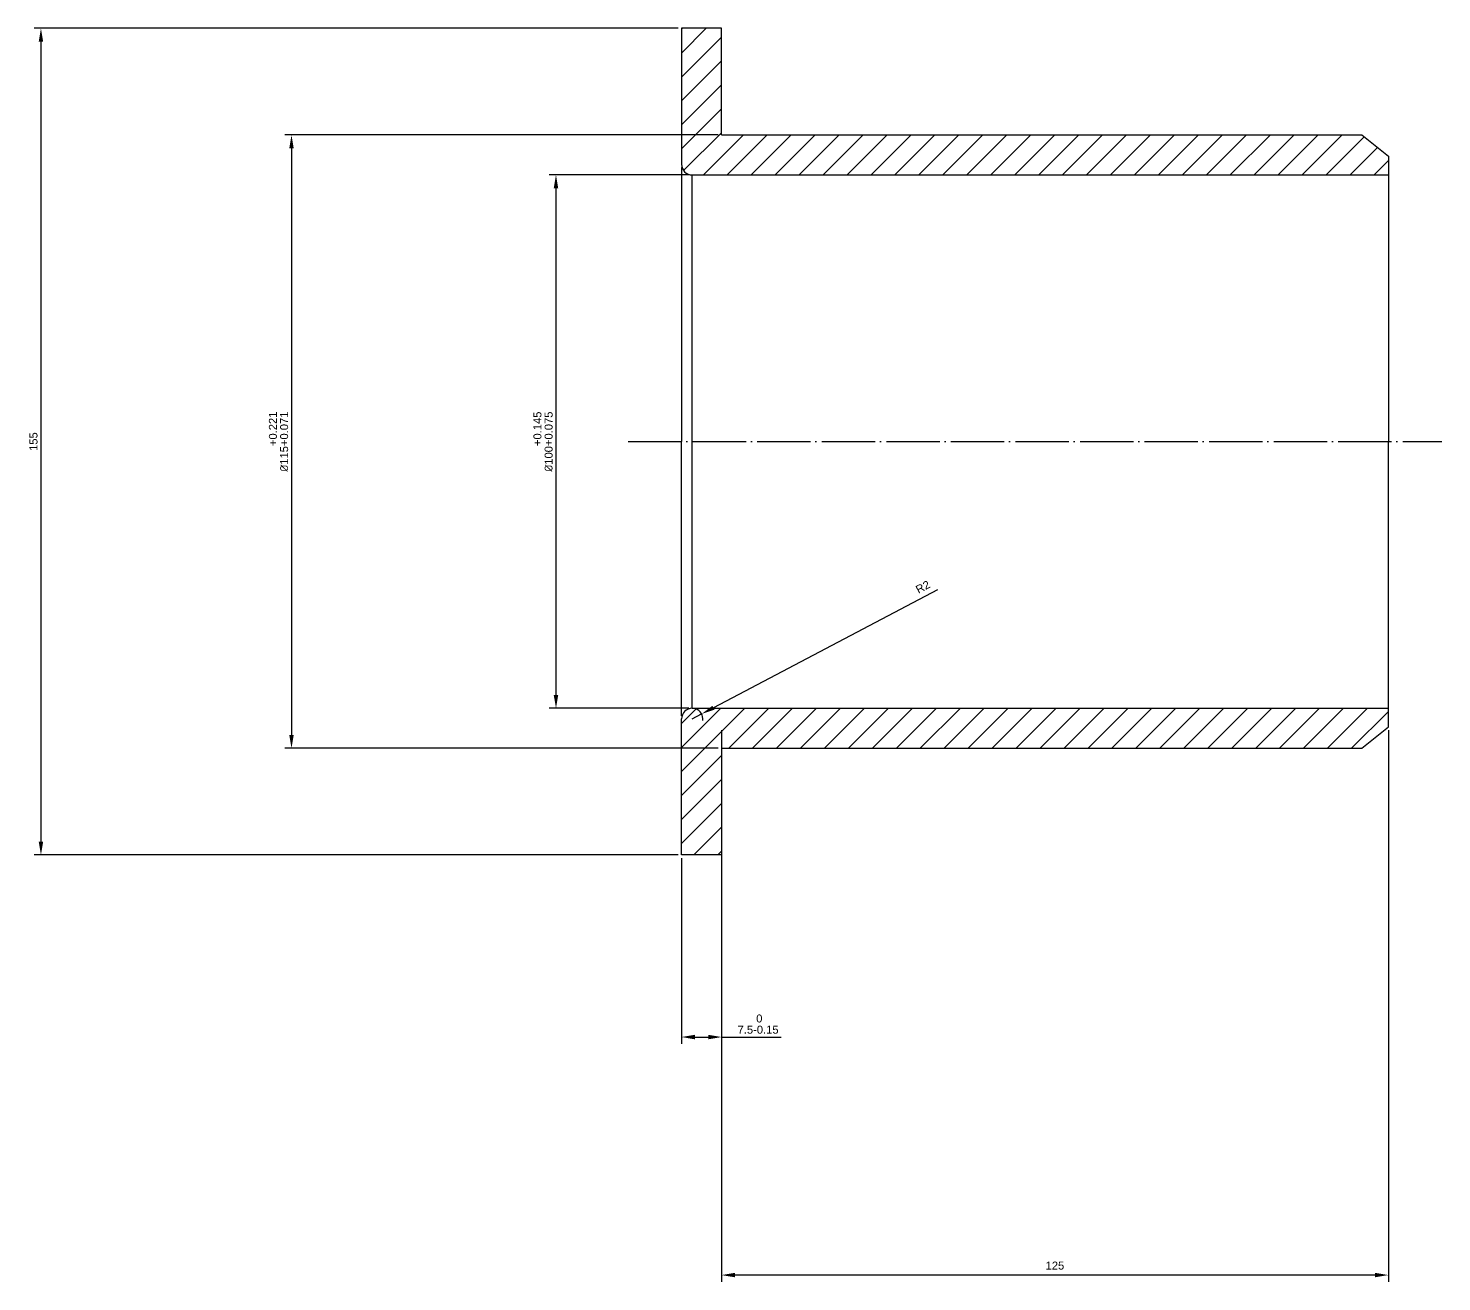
# Model space of a CAD drawing. Header units: millimetres. Extents: x -1183 to 2432, y -404 to 1213.
# Drawn here: x 1321.2 to 1586.1, y 606.7 to 841.7 of the extents above; entities that cross this region are included whole.
import ezdxf

# ---------------------------------------------------------------- set-up
doc = ezdxf.new("R2010")
doc.units = ezdxf.units.MM
doc.linetypes.add('c10', pattern=[12, 10, -1, 0, -1])
for name, color, linetype in [('中心線', 1, 'c10'), ('標註線', 3, 'Continuous'), ('系實現', 4, 'Continuous')]:
    doc.layers.add(name, color=color, linetype=linetype)
doc.styles.add('可註解', font='arial.ttf')
doc.dimstyles.new('ISO-25', dxfattribs={"dimtxt": 1.5, "dimasz": 2.5, "dimexe": 1.25, "dimexo": 0.625, "dimgap": 1, "dimtad": 1, "dimdec": 3, "dimdsep": 46, "dimtxsty": '可註解', "dimcen": 2.5, "dimclrd": 3, "dimclre": 3, "dimclrt": 3, "dimadec": 1, "dimazin": 0, "dimtfac": 1, "dimtdec": 3, "dimtmove": 0, "dimatfit": 3, "dimfxl": 1, "dimtfill": 1, "dimtfillclr": 256, "dimarcsym": 0})

# ---------------------------------------------------------------- blocks, each defined once
blk = doc.blocks.new('*D39')
at = {"layer": '標註線', "color": 3, "lineweight": -2, "transparency": 16777216}
for p, q in [((1445.01, 814.24), (1418.85, 814.24)), ((1420.1, 811.74), (1420.1, 716.74)), ((1445.01, 714.24), (1418.85, 714.24))]:
    blk.add_line(p, q, dxfattribs=at)
at = {"layer": '標註線', "color": 3, "transparency": 16777216}
for points in [[(1419.68, 811.74), (1420.52, 811.74), (1420.1, 814.24)], [(1419.68, 716.74), (1420.52, 716.74), (1420.1, 714.24)]]:
    blk.add_solid(points, dxfattribs=at)
at = {"layer": '標註線', "color": 3, "transparency": 16777216, "insert": (1417.68, 764.24), "char_height": 1.5, "attachment_point": 5, "rotation": 90, "style": '可註解', "bg_fill": 3, "box_fill_scale": 1.1, "bg_fill_color": 256, "bg_fill_true_color": 13158600, "bg_fill_transparency": 0}
blk.add_mtext('{\\fISOCPEUR|b0|i0|c136|p34;%%C}100\\S+0.145^ +0.075;', dxfattribs=at)
blk = doc.blocks.new('*D40')
at = {"layer": '標註線', "color": 3, "lineweight": -2, "transparency": 16777216}
for p, q in [((1450.51, 821.74), (1369.27, 821.74)), ((1370.52, 819.24), (1370.52, 709.24)), ((1450.51, 706.74), (1369.27, 706.74))]:
    blk.add_line(p, q, dxfattribs=at)
at = {"layer": '標註線', "color": 3, "transparency": 16777216}
for points in [[(1370.11, 819.24), (1370.94, 819.24), (1370.52, 821.74)], [(1370.11, 709.24), (1370.94, 709.24), (1370.52, 706.74)]]:
    blk.add_solid(points, dxfattribs=at)
at = {"layer": '標註線', "color": 3, "transparency": 16777216, "insert": (1368.1, 764.24), "char_height": 1.5, "attachment_point": 5, "rotation": 90, "style": '可註解', "bg_fill": 3, "box_fill_scale": 1.1, "bg_fill_color": 256, "bg_fill_true_color": 13158600, "bg_fill_transparency": 0}
blk.add_mtext('{\\fISOCPEUR|b0|i0|c136|p34;%%C}115\\S+0.221^ +0.071;', dxfattribs=at)
blk = doc.blocks.new('*D41')
at = {"layer": '標註線', "color": 3, "lineweight": -2, "transparency": 16777216}
for p, q in [((1443.01, 841.74), (1322.31, 841.74)), ((1323.56, 839.24), (1323.56, 689.24)), ((1443.01, 686.74), (1322.31, 686.74))]:
    blk.add_line(p, q, dxfattribs=at)
at = {"layer": '標註線', "color": 3, "transparency": 16777216}
for points in [[(1323.14, 839.24), (1323.97, 839.24), (1323.56, 841.74)], [(1323.14, 689.24), (1323.97, 689.24), (1323.56, 686.74)]]:
    blk.add_solid(points, dxfattribs=at)
at = {"layer": '標註線', "color": 3, "transparency": 16777216, "insert": (1322.17, 764.24), "char_height": 1.5, "attachment_point": 5, "rotation": 90, "style": '可註解', "bg_fill": 3, "box_fill_scale": 1.1, "bg_fill_color": 256, "bg_fill_true_color": 13158600, "bg_fill_transparency": 0}
blk.add_mtext('155', dxfattribs=at)
blk = doc.blocks.new('*D42')
at = {"layer": '標註線', "color": 3, "lineweight": -2, "transparency": 16777216}
for p, q in [((1443.63, 686.12), (1443.63, 651.35)), ((1451.13, 686.12), (1451.13, 651.35)), ((1446.13, 652.6), (1448.63, 652.6)), ((1451.13, 652.6), (1462.32, 652.6))]:
    blk.add_line(p, q, dxfattribs=at)
at = {"layer": '標註線', "color": 3, "transparency": 16777216}
for points in [[(1446.13, 653.02), (1446.13, 652.18), (1443.63, 652.6)], [(1448.63, 653.02), (1448.63, 652.18), (1451.13, 652.6)]]:
    blk.add_solid(points, dxfattribs=at)
at = {"layer": '標註線', "color": 3, "transparency": 16777216, "insert": (1457.98, 655.02), "char_height": 1.5, "attachment_point": 5, "style": '可註解', "bg_fill": 3, "box_fill_scale": 1.1, "bg_fill_color": 256, "bg_fill_true_color": 13158600, "bg_fill_transparency": 0}
blk.add_mtext('7.5\\S 0^ -0.15;', dxfattribs=at)
blk = doc.blocks.new('*D43')
at = {"layer": '標註線', "color": 3, "lineweight": -2, "transparency": 16777216}
for p, q in [((1451.13, 710.12), (1451.13, 606.72)), ((1576.13, 710.12), (1576.13, 606.72)), ((1573.63, 607.97), (1453.63, 607.97))]:
    blk.add_line(p, q, dxfattribs=at)
at = {"layer": '標註線', "color": 3, "transparency": 16777216}
for points in [[(1453.63, 608.39), (1453.63, 607.56), (1451.13, 607.97)], [(1573.63, 608.39), (1573.63, 607.56), (1576.13, 607.97)]]:
    blk.add_solid(points, dxfattribs=at)
at = {"layer": '標註線', "color": 3, "transparency": 16777216, "insert": (1513.63, 609.74), "char_height": 1.5, "attachment_point": 5, "style": '可註解', "bg_fill": 3, "box_fill_scale": 1.1, "bg_fill_color": 256, "bg_fill_true_color": 13158600, "bg_fill_transparency": 0}
blk.add_mtext('125', dxfattribs=at)
blk = doc.blocks.new('*D44')
at = {"layer": '標註線', "color": 3, "lineweight": -2, "transparency": 16777216}
for p, q in [((1491.64, 736.48), (1449.62, 714.34)), ((1445.63, 712.24), (1447.4, 713.18))]:
    blk.add_line(p, q, dxfattribs=at)
blk.add_arc((1445.63, 712.24), 2, 351.9685, 72.0951, dxfattribs=at)
at = {"layer": '標註線', "color": 3, "transparency": 16777216}
blk.add_solid([(1449.42, 714.71), (1449.81, 713.97), (1447.4, 713.18)], dxfattribs=at)
at = {"layer": '標註線', "color": 3, "transparency": 16777216, "insert": (1488.87, 737), "char_height": 1.5, "attachment_point": 5, "rotation": 27.7784, "style": '可註解', "bg_fill": 3, "box_fill_scale": 1.1, "bg_fill_color": 256, "bg_fill_true_color": 13158600, "bg_fill_transparency": 0}
blk.add_mtext('R2', dxfattribs=at)

msp = doc.modelspace()

# ---------------------------------------------------------------- hatches: boundary and pattern name
at = {"layer": '系實現'}
h = msp.add_hatch(dxfattribs=at)
h.set_pattern_fill('ANSI31', color=4)
h.set_pattern_definition([(45, (1292.746, 573.9532), (-2.245064, 2.245064), [])])
h.paths.add_polyline_path([(1443.6338, 816.2431, 0.41421356), (1445.6338, 814.2431), (1576.1338, 814.2431), (1576.1338, 817.7431), (1571.1338, 821.7431), (1451.1338, 821.7431), (1451.1338, 841.7431), (1443.6338, 841.7431)])
h.paths.add_polyline_path([(1445.6338, 714.2431, 0.41421356), (1443.6338, 712.2431), (1443.6338, 686.7431), (1451.1338, 686.7431), (1451.1338, 706.7431), (1571.1338, 706.7431), (1576.1338, 710.7431), (1576.1338, 714.2431)])

# ---------------------------------------------------------------- linework, layer by layer
at = {"linetype": 'ByBlock'}
for p, q in [((1443.6338, 841.7431), (1443.6338, 816.2431)), ((1451.1338, 841.7431), (1443.6338, 841.7431)), ((1451.1338, 821.7431), (1451.1338, 841.7431)), ((1451.1338, 821.7431), (1571.1338, 821.7431)), ((1571.1338, 821.7431), (1576.1338, 817.7431)), ((1576.1338, 817.7431), (1576.1338, 764.2431)), ((1443.6338, 815.6616), (1443.6338, 764.2431)), ((1445.6338, 814.2431), (1576.1338, 814.2431)), ((1445.6338, 714.2431), (1445.6338, 814.2431)), ((1443.6338, 712.8246), (1443.6338, 764.2431)), ((1576.1338, 710.7431), (1576.1338, 764.2431)), ((1445.6338, 714.2431), (1576.1338, 714.2431)), ((1443.6338, 686.7431), (1443.6338, 712.2431)), ((1571.1338, 706.7431), (1576.1338, 710.7431)), ((1451.1338, 706.7431), (1451.1338, 686.7431)), ((1451.1338, 706.7431), (1571.1338, 706.7431)), ((1451.1338, 686.7431), (1443.6338, 686.7431))]:
    msp.add_line(p, q, dxfattribs=at)
for centre, start, end in [((1445.6338, 816.2431), 180, 270), ((1445.6338, 712.2431), 90, 180)]:
    msp.add_arc(centre, 2, start, end, dxfattribs=at)
at = {"layer": '中心線'}
msp.add_line((1433.6338, 764.2431), (1586.1338, 764.2431), dxfattribs=at)

# ---------------------------------------------------------------- next in the draw order: dimensions: what is measured, and where the dimension line sits
at = {"layer": '標註線'}
dim = msp.add_linear_dim(base=(1420.101, 714.2431), p1=(1445.6338, 814.2431), p2=(1445.6338, 714.2431), angle=90, text='{\\fISOCPEUR|b0|i0|c136|p34;%%C}<>', dimstyle='ISO-25', override={"dimgap": 0.625, "dimtol": 1, "dimlim": 0, "dimtp": 0.145, "dimtm": -0.075}, dxfattribs=at)
dim.commit()
dim.dimension.update_dxf_attribs({"geometry": '*D39', "text_midpoint": (1417.6815, 764.2431)})

# ---------------------------------------------------------------- next in the draw order: dimensions: what is measured, and where the dimension line sits
dim = msp.add_linear_dim(base=(1370.5236, 706.7431), p1=(1451.1338, 821.7431), p2=(1451.1338, 706.7431), angle=90, text='{\\fISOCPEUR|b0|i0|c136|p34;%%C}<>', dimstyle='ISO-25', override={"dimgap": 0.625, "dimtol": 1, "dimlim": 0, "dimtp": 0.221, "dimtm": -0.071}, dxfattribs=at)
dim.commit()
dim.dimension.update_dxf_attribs({"geometry": '*D40', "text_midpoint": (1368.1041, 764.2431)})

# ---------------------------------------------------------------- next in the draw order: dimensions: what is measured, and where the dimension line sits
dim = msp.add_linear_dim(base=(1323.5565, 686.7431), p1=(1443.6338, 841.7431), p2=(1443.6338, 686.7431), angle=90, dimstyle='ISO-25', override={"dimgap": 0.625, "dimtol": 0, "dimlim": 0, "dimtm": 0.15}, dxfattribs=at)
dim.commit()
dim.dimension.update_dxf_attribs({"geometry": '*D41', "text_midpoint": (1322.1656, 764.2431)})

# ---------------------------------------------------------------- next in the draw order: dimensions: what is measured, and where the dimension line sits
dim = msp.add_linear_dim(base=(1451.1338, 652.5985), p1=(1443.6338, 686.7431), p2=(1451.1338, 686.7431), dimstyle='ISO-25', override={"dimgap": 0.625, "dimtol": 1, "dimlim": 0, "dimtm": 0.15}, dxfattribs=at)
dim.commit()
dim.dimension.update_dxf_attribs({"geometry": '*D42', "text_midpoint": (1457.9786, 655.018)})

# ---------------------------------------------------------------- next in the draw order: dimensions: what is measured, and where the dimension line sits
dim = msp.add_linear_dim(base=(1451.1338, 607.972), p1=(1576.1338, 710.7431), p2=(1451.1338, 710.7431), dimstyle='ISO-25', dxfattribs=at)
dim.commit()
dim.dimension.update_dxf_attribs({"geometry": '*D43', "text_midpoint": (1513.6338, 609.7379)})

# ---------------------------------------------------------------- next in the draw order: dimensions: what is measured, and where the dimension line sits
dim = msp.add_radius_dim(center=(1445.6338, 712.2431), mpoint=(1447.4033, 713.1752), dimstyle='ISO-25', dxfattribs=at)
dim.commit()
dim.dimension.update_dxf_attribs({"geometry": '*D44', "text_midpoint": (1489.6907, 735.4504), "dimtype": 164})

doc.saveas('drawing.dxf')
